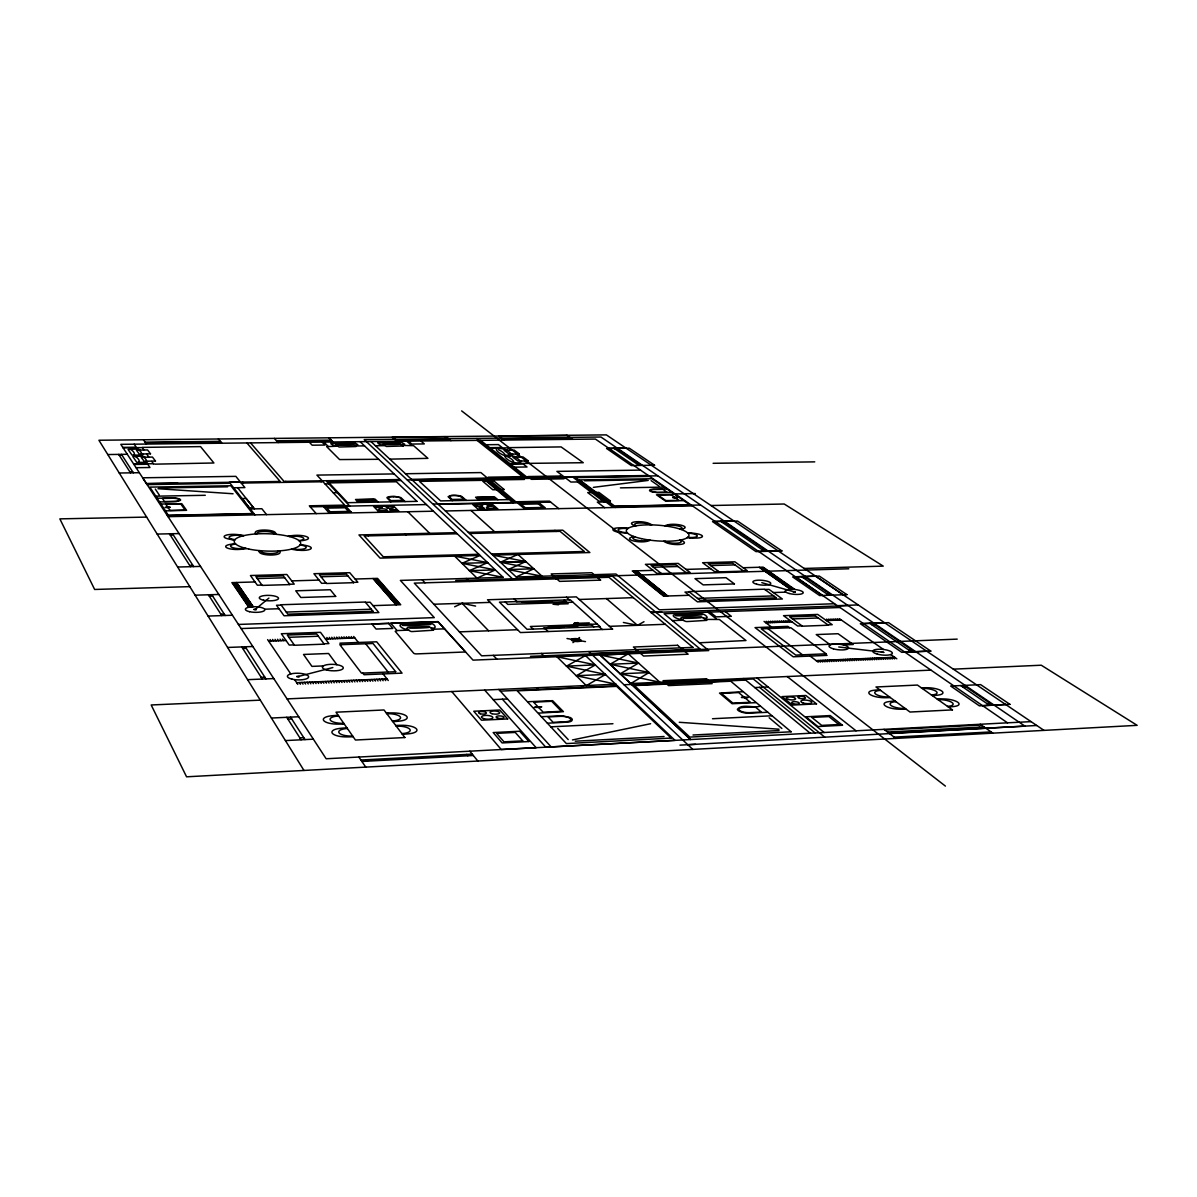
<?xml version="1.0" encoding="UTF-8"?>
<svg xmlns="http://www.w3.org/2000/svg" width="1197" height="1197" viewBox="0 0 1197 1197"><rect width="100%" height="100%" fill="white"/><g stroke="black" fill="none" stroke-linecap="round" stroke-linejoin="round"><path stroke-width="1.5" d="M486.446 498.895C491.608 500.256 483.812 497.817 487.733 498.85M143.805 449.788L142.383 447.394L200.557 446.616L213.889 462.985L155.281 464.152L153.455 463.808L151.795 461.429M533.682 702.16L551.727 701.292L561.408 711.317L543.184 712.215L533.697 702.265M750.115 702.295L732.833 703.103L721.537 693.512M721.492 693.377L738.624 692.569L750.13 702.175M538.441 707.307L536.78 706.978L538.455 707.143M255.111 609.512L268.921 598.081M538.83 707.382C524.421 707.666 550.171 705.811 538.695 707.442M744.28 697.253L748.095 697.537L741.347 697.402L744.28 697.372M572.929 642.624L579.543 637.537M649.088 672.534L630.759 683.532L620.315 673.806L649.088 672.534L610.051 664.275L628.245 653.831L659.891 682.23L620.315 673.806M930.952 670.125L630.759 683.532L690.564 739.551L600.056 654.968L638.555 663.093L620.255 673.791L600.026 654.998L628.245 653.831M586.485 685.537L605.562 674.435L566.585 666.13L585.483 655.567L708.759 650.57L664.066 613.717L840.04 607.507M566.405 666.116L556.889 656.734L595.403 664.889L576.385 675.721L615.946 684.205M623.383 622.47L637.462 625.328L644.001 621.707M185.026 510.117L169.989 510.386M166.009 504.326L180.867 504.042L185.086 510.012M454.636 606.789L462.117 603.318L475.583 606.086M370.95 441.558L516.206 576.984L533.832 568.799L500.421 562.261L517.912 554.435L542.061 576.221L508.231 569.548L525.782 561.558L500.421 562.261L525.827 561.558L492.76 555.124L589.867 552.535L562.725 530.166L468.356 532.381M456.042 532.665L358.965 534.939L380.077 558.116L480.072 555.453L461.952 563.323L495.319 569.922L477.019 578.136L454.636 556.126L487.613 562.62L469.404 570.655L503.174 577.358L360.117 441.678M356.99 499.777L373.853 499.403L375.723 500.855L358.786 501.334L356.945 499.882M658.006 494.974L671.158 494.81M168.253 507.498C176.049 506.915 158.258 507.423 168.149 507.528M167.969 507.453L166.772 507.229L168.313 507.289M486.79 498.91L487.957 499.134L486.745 498.999M477.064 497.503L493.359 497.159L495.453 498.58L478.591 498.954M366.491 501.139C370.621 501.648 363.813 500.78 367.808 501.154M298.038 676.559L332.856 667.552M579.393 623.981L574.066 623.442L577.852 622.575M558.49 604.784L553.313 604.261L557.024 603.453M572.465 739.941L650.614 723.721M593.368 487.359L648.205 480.416M937.206 699.063L938.283 698.988A31.601 9.606 6.8 0 1 943.999 698.928A11.985 3.621 6.7 0 1 957.78 702.25A11.985 3.621 6.7 0 1 954.622 706.41A31.122 9.352 6.6 0 1 949.416 706.888L948.278 706.918M905.934 709.043L904.902 709.118A31.242 9.501 6.3 0 1 899.007 709.193A12.045 3.681 6.4 0 1 885.256 705.826A12.045 3.681 6.4 0 1 888.773 701.622A31.721 9.771 6.5 0 1 894.039 701.158L895.176 701.113M890.269 697.552L889.386 697.612A30.793 9.262 6.1 0 1 883.476 697.701A11.865 3.591 6.2 0 1 869.95 694.41A11.865 3.591 6.2 0 1 873.526 690.325A31.257 9.516 6.3 0 1 878.733 689.876L879.855 689.831M353.04 736.709L351.828 736.783A33.411 11.117 2 0 1 345.2 736.888A12.883 4.324 2 0 1 332.242 733.163A12.883 4.324 2 0 1 339.379 728.464A33.905 11.461 2 0 1 345.664 727.926L346.965 727.881M921.421 687.871L922.483 687.811A31.152 9.367 6.6 0 1 928.139 687.751A11.82 3.531 6.5 0 1 941.695 690.983A11.82 3.531 6.5 0 1 938.493 695.038A30.688 9.127 6.4 0 1 933.331 695.502L932.209 695.532M344.108 723.931L342.911 724.005M395.758 725.502L397.03 725.427A33.636 11.327 2.5 0 1 403.509 725.322A12.763 4.264 2.5 0 1 416.541 729.003A12.763 4.264 2.5 0 1 409.883 733.656A33.142 10.982 2.4 0 1 403.658 734.195L402.372 734.24M386.377 713.098L387.633 713.008M687.781 744.714L1024.916 726.13L600.954 437.025L364.232 439.598L512.511 578.854L612.146 575.981L700.17 649.058L590.779 653.472M884.852 730.065L981.151 724.978M360.896 760.035L472.202 754.125M887.516 732.04L983.979 726.908M361.868 761.442L473.324 755.487M889.162 733.312L1036.662 725.502M679.971 745.133L695.592 744.295M894.069 737.143L990.996 731.921M342.985 724.005L343.075 724.005A32.947 10.803 1.9 0 1 336.372 724.095A12.703 4.204 1.9 0 1 323.639 720.474A12.703 4.204 1.9 0 1 330.716 715.911A33.441 11.132 2 0 1 336.926 715.402L338.197 715.357M693.003 735.018L779.038 730.544M575.278 741.197L664.066 736.529M1007.515 722.823L326.153 758.763L120.807 444.341L595.403 439.06L1007.515 722.823L1030.961 721.641M397.03 630.55L395.205 631.298L413.668 653.203A2.544 0.778 2.7 0 0 416.78 653.891L465.543 651.976L438.012 621.647L390.895 623.308L397.03 630.55L408.97 630.116M547.388 723.212L568.186 722.09A8.529 2.798 3.8 0 0 571.777 720.803L572.301 719.726A10.713 3.501 3.8 0 0 570.176 717.527L562.141 715.776L541.328 716.719M299.878 737.876L303.769 737.681M987.076 703.627L990.308 703.477M712.499 718.739L772.005 715.761M550.785 726.848L612.954 723.721M285.425 740.584L313.375 739.177M982.572 705.661L1005.675 704.494M538.785 713.113L563.428 711.646L552.61 700.664L528.146 701.726M755.606 702.669L732.1 703.716L719.502 693.078L742.589 691.746M760.409 706.05C754.005 708.669 742.005 703.238 737.367 709.327A10.474 3.307 5.3 0 0 739.851 711.467L742.379 712.365A8.349 2.648 5.3 0 0 747.99 713.173L767.831 712.275M493.179 699.632L507.483 698.973M271.42 718.035L298.726 716.749M287.908 719.143L291.724 718.963M963.076 687.213L966.248 687.063M287.056 698.898L615.707 684.22M953.321 669.153L1041.27 665.218L1137.15 725.337L186.567 776.808L151.181 704.973L260.243 700.155M624.041 684.759L753.287 678.968L824.763 737.157M632.54 685.178L745.701 680.091M500.346 691.133L617.487 685.851M754.783 687.572L768.1 686.958M576.251 675.721L605.383 674.45M261.215 677.382L264.866 677.233M909.241 650.36L912.309 650.225M247.584 679.672L273.784 678.564M595.298 664.904L566.465 666.116L586.216 685.537M610.051 664.275L638.555 663.093M904.812 652.111L926.717 651.198M294.612 679.627L296.676 682.679L386.975 678.849L388.277 680.509M810.145 656.076L816.174 660.624L894.653 657.288M699.332 642.789L745.985 640.53L719.397 619.492L705.557 619.403M530.466 656.345L957.211 639.123M323.355 665.921L311.938 666.385L303.514 654.46L328.591 653.487L336.866 664.709M843.316 644.914L853.192 644.51L838.065 633.722L816.234 634.575L830.299 644.809M242.737 648.475L246.283 648.34M871.715 624.669L874.693 624.55M574.066 623.442L589.298 622.889M672.43 620.6L683.502 620.211M597.213 624.071L530.391 626.495L533.039 629.083M591.483 624.864L561.887 626.016L577.822 626.031L577.208 625.462M792.504 618.924L818.254 617.981M288.881 637.298L318.372 636.235M459.439 631.866L517.568 629.727M609.438 626.345L665.263 624.295M267.604 639.617L268.637 641.128L286.038 640.5M325.509 639.048L354.836 637.971M765.915 622.799L791.95 621.842M826.379 620.555L841.341 620.001M227.595 647.457L252.836 646.5M294.208 644.884L289.225 645.063L281.325 633.737L320.497 632.33L328.891 643.582L323.953 643.762M801.975 625.836L797.636 626.001L783.541 615.677L817.731 614.435L832.214 624.699L827.905 624.864M863.306 623.532L884.568 622.724M238.383 624.445L434.287 617.622L400.382 580.41L503.174 577.358M834.563 603.737L659.338 609.812L615.931 574.021L516.206 576.984M650.689 612.191L661.687 611.817M837.287 605.667L858.144 604.934M650.809 612.55L847.91 605.637M241.061 628.56L437.982 621.677L473.01 660.131L585.438 655.567L675.018 740.359L545.802 747.197L502.381 699.198M407.713 628.664C405.394 631.058 396.252 624.879 401.608 624.4L429.918 623.413C433.868 622.545 438.611 629.742 431.414 627.812M681.796 618.819C679.761 620.674 669.632 615.512 674.539 614.764L700.829 613.837C704.285 613.133 711.302 619.388 703.821 618.026M432.716 629.263L444.536 628.844M395.579 604.201L400.187 604.051M264.672 609.198L278.991 608.734M373.015 605.637L400.786 604.739M433.868 604.246L490.172 602.39M579.213 599.473L633.378 597.677M566.136 601.896L536.6 602.256M572.929 602.226L507.782 604.395L505.299 601.971M220.832 614.181L224.228 614.076M286.278 612.071L371.265 609.243M697.522 598.41L773.681 595.897M826.962 594.011L829.85 593.921M553.313 604.261L568.201 603.767M208.098 616.066L232.427 615.243M241.405 596.585L246.118 596.435M385 592.126L389.534 591.976M241.869 597.258L246.582 597.108M385.569 592.784L390.117 592.65M242.333 597.931L247.046 597.797M386.152 593.443L390.701 593.308M242.782 598.62L247.525 598.47M386.736 594.116L391.284 593.966M650.689 585.857L654.939 585.722M779.95 581.832L784.035 581.712M243.26 599.293L247.988 599.158M387.319 594.774L391.883 594.625M651.482 586.5L655.732 586.365M780.818 582.445L784.918 582.326M243.724 599.981L248.452 599.832M387.903 595.448L392.466 595.298M652.26 587.129L656.51 586.994M781.701 583.074L785.801 582.939M244.188 600.67L248.931 600.52M388.486 596.106L393.05 595.956M653.053 587.772L657.303 587.637M782.584 583.687L786.683 583.567M244.652 601.358L249.395 601.193M389.07 596.779L393.633 596.63M653.846 588.4L658.096 588.266M783.466 584.316L787.581 584.181M245.116 602.031L249.874 601.882M389.653 597.438L394.232 597.303M654.639 589.044L658.889 588.909M784.349 584.944L788.464 584.809M245.58 602.719L250.338 602.57M390.252 598.111L394.815 597.976M655.417 589.687L659.682 589.552M785.247 585.572L789.362 585.438M246.058 603.408L250.816 603.258M390.835 598.784L395.414 598.635M656.21 590.33L660.49 590.196M786.13 586.186L790.244 586.066M246.522 604.111L251.28 603.946M391.419 599.458L396.012 599.308M657.018 590.974L661.283 590.824M787.028 586.814L791.142 586.695M247.001 604.799L251.759 604.635M392.018 600.131L396.596 599.981M657.811 591.617L662.076 591.468M787.91 587.443L792.025 587.323M247.465 605.487L252.238 605.338M392.601 600.804L397.195 600.655M658.604 592.261L662.884 592.111M788.808 588.071L792.923 587.951M247.944 606.176L252.717 606.026M281.235 605.113L276.492 605.263L284.048 615.767L378.865 612.565L370.142 602.226L365.504 602.375M393.2 601.493L397.793 601.343M659.397 592.904L663.677 592.769M689.233 591.931L684.983 592.081L697.417 601.837L782.374 598.994L768.998 589.373L764.853 589.508M789.706 588.715L793.82 588.58M248.407 606.879L253.195 606.714L236.542 582.49M393.798 602.166L398.392 602.016M660.205 593.547L664.485 593.413M794.718 589.208L790.589 589.343L759.287 567.273M394.382 602.839L398.99 602.69M660.998 594.191L665.293 594.056M394.98 603.527L399.589 603.378M661.806 594.849L666.101 594.7M662.614 595.493L666.909 595.358M663.422 596.136L689.098 595.298M773.412 592.545L785.89 592.141M232.787 583.927L237.425 583.792M374.182 579.782L378.656 579.647M233.235 584.585L237.874 584.45M374.736 580.425L379.21 580.291M189.814 586.635L94.638 589.463L59.85 518.87L146.633 517.089M233.684 585.243L238.338 585.109M375.304 581.054L379.778 580.934M804.189 568.455L883.236 566.121L784.215 504.012L711.003 505.523M234.133 585.902L238.787 585.767M261.978 585.079L257.355 585.213L250.427 575.518L286.846 574.485L294.208 584.121L289.614 584.256M326.168 583.178L321.619 583.313L313.928 573.707L349.748 572.69L357.858 582.236L353.354 582.37M375.858 581.697L380.347 581.562M636.026 574.006L640.215 573.887M661.058 573.273L656.899 573.393L645.407 564.341L678.19 563.413L690.026 572.42L685.896 572.54M718.798 571.567L714.699 571.687L702.609 562.725L734.868 561.812L747.317 570.73L743.247 570.849M763.506 570.251L767.546 570.131M234.582 586.56L239.235 586.425M376.427 582.341L380.915 582.206M636.789 574.62L640.979 574.5M764.359 570.849L768.414 570.73M235.031 587.218L239.684 587.084M376.995 582.984L381.484 582.849M455.728 580.515L848.793 568.784M637.552 575.233L641.742 575.114M765.212 571.448L769.267 571.328M235.48 587.877L240.148 587.742M377.549 583.627L382.052 583.493M638.315 575.862L642.505 575.727M766.08 572.061L770.12 571.942M235.929 588.55L240.597 588.4M378.117 584.286L382.621 584.151M639.078 576.475L643.268 576.356M766.933 572.66L770.973 572.54M236.378 589.208L241.046 589.059M378.686 584.929L383.19 584.794M639.841 577.089L644.046 576.969M767.786 573.258L771.841 573.139M236.826 589.867L241.51 589.732M379.254 585.572L383.758 585.438M640.604 577.717L644.809 577.582M768.654 573.872L772.708 573.752M237.29 590.54L241.974 590.39M379.823 586.231L384.342 586.096M641.383 578.331L645.587 578.211M769.506 574.47L773.561 574.351M237.739 591.198L242.422 591.064M380.392 586.874L384.91 586.739M642.146 578.959L646.35 578.824M770.374 575.084L774.429 574.964M238.188 591.872L242.886 591.722M380.975 587.532L385.479 587.398M642.909 579.572L647.128 579.453M771.227 575.697L775.297 575.562M238.652 592.545L243.35 592.395M381.544 588.176L386.062 588.041M643.687 580.201L647.906 580.066M772.095 576.296L776.165 576.176M239.101 593.218L243.799 593.069M382.112 588.834L386.631 588.7M644.465 580.829L648.684 580.695M772.963 576.909L777.033 576.789M195.126 595.193L218.842 594.46M239.565 593.877L244.263 593.742M382.681 589.493L387.215 589.358M773.831 577.523L777.9 577.403M645.228 581.458L649.462 581.323M240.028 594.55L244.727 594.415M383.264 590.151L387.798 590.001M646.006 582.071L650.24 581.951M774.698 578.136L778.783 578.016M209.295 596.136L212.617 596.031M803.262 577.777L806.09 577.687M240.477 595.223L245.19 595.089M383.833 590.809L388.382 590.66M646.784 582.7L651.018 582.58M775.566 578.75L779.651 578.63M240.941 595.911L245.654 595.762M384.417 591.468L388.95 591.318M647.562 583.328L651.796 583.208M776.449 579.363L780.519 579.243M648.34 583.971L652.574 583.837M777.317 579.976L781.402 579.857M649.133 584.6L653.367 584.465M778.185 580.59L782.284 580.47M649.911 585.228L654.146 585.094M779.067 581.218L783.152 581.084M469.404 570.655L495.319 569.922M508.231 569.548L533.862 568.814M257.31 578.585L284.721 577.792M320.991 576.759L347.953 575.981M653.338 567.213L678.011 566.51M710.674 565.568L734.958 564.879M231.889 582.625L255.021 581.951M291.724 580.889L319.045 580.081M355.135 579.034L377.534 578.375M632.24 570.954L653.038 570.356M686.061 569.398L710.644 568.68M743.142 567.737L763.297 567.139M232.338 583.283L236.976 583.148M373.614 579.139L378.087 579.004M633.004 571.567L637.163 571.448M760.125 567.857L764.15 567.737M633.752 572.166L637.926 572.046M760.963 568.455L765.003 568.336M634.515 572.779L638.689 572.66M761.816 569.054L765.841 568.934M635.263 573.393L639.452 573.273M762.669 569.652L766.693 569.533M478.83 554.286L383.309 556.8L364.202 535.972L457.209 533.772M491.488 553.942L584.375 551.488L560.061 531.348L469.553 533.488M189.68 565.433L192.867 565.343M762.684 550.036L765.437 549.962M177.635 567.034L200.527 566.405M758.449 551.323L778.05 550.8M461.952 563.323L487.613 562.62M170.183 534.939L173.266 534.864M722.195 522.311L724.843 522.251M337.24 446.197L326.646 446.631L339.604 459.573L378.686 459.289M157.181 534.071L179.086 533.578M714.998 521.398L733.881 520.964M433.568 504.057L549.977 501.738M602.794 500.974L606.55 500.9M310.247 506.84L426.416 504.565M438.282 504.326L550.665 502.127M250.263 508.964L261.844 508.725L266.587 514.635M166.218 510.88L186.582 510.311L181.794 503.683L161.67 504.027M607.867 501.887L597.318 502.097L604.694 507.708M683.188 500.645L665.337 500.945L656.48 494.81L674.061 494.331M167.326 515.578L254.078 513.812M613.986 506.481L691.043 504.91M614.241 506.825L700.454 505.014M168.029 516.655L433.419 511.209M445.404 510.969L692.479 505.897M333.215 492.715L337.165 492.64M155.864 496.186L205.285 495.289M157.211 498.236L173.924 497.967A6.598 1.601 1.4 0 1 178.039 498.506L179.625 499.044A8.274 2.02 1.4 0 1 180.493 500.316L176.408 501.588L159.665 501.947M666.879 488.975L652.305 489.274A6.12 1.436 4.2 0 0 649.836 489.902L649.537 490.441A7.676 1.796 4.2 0 0 651.198 491.623L657.078 492.625L671.831 492.401M653.951 489.498L662.914 489.334L667.043 492.206L658.051 492.371A5.536 1.302 4.2 0 1 651.303 491.159L650.884 490.875A5.536 1.302 4.2 0 1 653.951 489.498M591.138 492.176L594.849 492.117M672.968 493.972L695.292 493.553M345.694 506.136L349.704 506.062L326.871 481.688L401.01 480.476M233.639 487.778L244.876 487.583L240.477 482.107L229.345 482.301L254.916 514.875M240.462 482.107L235.854 476.361L142.652 477.798L146.468 483.633L280.173 481.463L246.881 442.935M400.022 479.533L284.048 481.403L250.532 442.89M648.34 475.493L411.484 479.339L412.471 480.266L484.92 479.099L513.139 502.86M407.369 479.952L657.677 475.837M147.111 484.62L230.093 483.259M241.255 483.079L322.981 481.748L344.736 505.119L309.35 505.807L316.203 513.618M565.313 477.783L488.645 479.039L515.802 501.782L549.423 501.124L558.79 508.635M575.533 477.618L649.657 476.406M325.03 483.917L328.936 483.857M487.418 481.209L491.174 481.149M158.722 487.987L227.61 486.805M584.6 480.79L646.215 479.773M581.203 481.882L570.924 482.047L556.904 471.394L640.5 470.107M620.405 487.867L664.155 487.089M129.904 471.902L132.717 471.857M637.657 464.436L640.111 464.406M119.251 473.01L139.331 472.71M514.336 467.159L527.024 466.98L523.044 463.867L510.416 464.047M394.112 473.922L316.921 475.104L322.202 480.79M405.469 473.743L480.88 472.576L487.493 478.112M146.468 483.633L177.71 483.154M392.796 721.582L394.097 721.537A32.678 10.683 2.3 0 0 400.217 721.013A12.583 4.145 2.4 0 0 406.83 716.509A12.583 4.145 2.4 0 0 394.022 712.933A33.157 10.997 2.4 0 0 387.619 713.008M389.818 459.139L427.913 458.346L413.593 445.658L402.476 445.434M133.645 463.987L153.351 463.718M133.944 464.451L147.77 464.256L149.954 467.503L136.069 467.698M509.862 463.598L583.268 462.715L561.109 446.915L507.902 447.663L510.655 449.967M713.113 463.299L814.738 461.862M122.797 447.379L136.263 447.229L134.199 444.192M123.082 447.828L142.308 447.603M336.387 445.344C334.965 446.9 327.918 442.935 332.018 442.83L354.477 442.621L357.828 444.745L354.596 445.134M383.564 444.805C382.082 446.227 374.975 442.441 379.03 442.306L401.219 442.082L404.721 444.252L401.534 444.596M355.464 445.987L364.546 445.883M375.454 445.748L384.476 445.643M486.132 444.73L498.401 444.581L502.142 447.513L489.797 447.663M490.336 448.082L507.947 447.858M107.775 454.546L127.301 454.291M608.854 448.321L625.971 448.112M119.296 455.294L122.034 455.264M615.213 449.084L617.622 449.055M566.989 435.409L498.655 436.127L502.77 439.299L571.418 438.536M145.091 442.172L220.338 441.349M276.492 440.735L331.18 440.137M145.51 442.77L220.832 441.932M277.031 441.319L331.778 440.72M396.387 440.017L449.444 439.434M502.381 438.85L570.984 438.102M675.303 497.713L672.744 497.578L677.861 497.488L674.794 497.593M157.989 488.705L233.056 493.763M679.253 722.285L778.993 729.197M838.738 646.979L882.548 652.2M538.066 706.843L538.859 707.128M744.684 697.686L743.906 697.402M567.004 638.525L585.498 641.622M761.816 582.67L794.195 591.872M665.846 500.585L679.028 500.376L671.203 494.825M1044.008 730.379L606.37 434.885L98.902 440.242L303.963 770.449M843.257 594.804L815.606 576.131L795.407 576.745L822.638 595.493M616.395 448.232L641.383 465.289M723.317 521.204L767.082 551.099M804.309 576.475L831.72 595.193M872.673 623.173L914.478 651.707M963.899 685.447L992.762 705.153M614.001 448.262L638.929 465.319M720.669 521.264L764.344 551.174M801.481 576.565L828.833 595.283M869.695 623.293L911.396 651.841M960.727 685.597L989.515 705.317M651.138 480.64L659.173 486.221M839.381 618.64L883.491 649.477M890.748 654.564L896.822 658.784M837.257 618.714L839.202 620.091M892.453 657.377L894.608 658.889M835.132 618.789L837.077 620.166M890.239 657.467L892.378 658.978M657.991 495.079L665.727 500.526M832.992 618.879L834.937 620.241M888.009 657.572L890.164 659.083M830.853 618.954L832.798 620.315M885.795 657.662L887.935 659.173M980.223 724.26L992.837 733.163M828.728 619.029L830.658 620.405M883.566 657.752L885.705 659.263M567.019 435.289L572.69 439.314M826.588 619.118L828.519 620.48M881.336 657.856L883.476 659.367M979.221 727.163L980.986 728.404M879.107 657.946L881.246 659.457M566.794 437.578L567.587 438.132M876.877 658.036L879.017 659.547M874.648 658.141L876.773 659.652M872.418 658.23L874.543 659.742M870.189 658.335L872.299 659.846M867.96 658.425L870.069 659.936M865.715 658.515L867.825 660.026M863.486 658.619L865.581 660.131M861.242 658.709L863.351 660.22M858.997 658.799L861.107 660.325M856.768 658.904L858.862 660.415M854.523 658.993L856.618 660.52M852.279 659.098L854.359 660.609M850.035 659.188L852.114 660.699M847.775 659.278L849.87 660.804M845.531 659.382L847.611 660.894M843.287 659.472L845.351 660.998M787.895 620.54L789.781 621.916M841.027 659.577L843.107 661.088M785.741 620.615L787.611 621.991M838.783 659.667L840.848 661.193M783.571 620.689L785.441 622.081M836.523 659.756L838.588 661.283M781.417 620.779L783.287 622.156M834.264 659.861L836.329 661.387M789.751 627.767L787.85 626.375L755.038 627.602L793.177 656.794L827.037 655.372L825.002 653.876M779.247 620.854L781.117 622.231M832.005 659.951L834.07 661.477M777.077 620.929L778.948 622.32M829.76 660.056L831.81 661.582M774.908 621.019L776.778 622.395M827.486 660.145L829.536 661.672M772.738 621.093L774.594 622.485M825.227 660.25L827.277 661.776M770.569 621.168L772.424 622.56M822.967 660.34L825.017 661.866M768.399 621.258L770.255 622.635M820.708 660.445L822.743 661.971M574.306 476.705L615.333 507.483M573.558 477.723L612.265 506.72M766.23 621.333L768.07 622.724M818.434 660.535L820.469 662.061M764.06 621.408L771.481 626.989M816.174 660.624L818.209 662.165M577.538 481.942L604.111 501.962M767.876 628.605L802.514 654.804M562.141 476.9L563.353 477.812M892.393 731.786L894.054 733.043M883.999 729.347L895.805 738.414M498.7 436.022L503.967 440.077M725.187 611.562L731.352 616.32L716.09 616.859L710.001 612.086M461.653 410.9L945.406 786.1M516.131 454.217L519.453 456.805M525.049 461.144L527.877 463.344M507.124 450.012C482.196 442.681 507.633 462.281 512.585 454.262M515.892 456.85C490.77 449.518 516.356 469.269 521.458 461.204M707.831 612.176L716.524 619.014M787.192 676.544L856.064 730.813M480.581 440.331L527.279 477.468M476.855 438.536L525.603 477.259M477.094 440.376L523.583 477.528M636.415 570.834L667.702 596.001M756.938 677.906L824.149 732.504M759.541 687.362L815.202 732.968M743.741 678.49L810.219 733.237M445.987 436.576L450.925 440.661M554.899 530.391L556.216 531.468M489.349 478.082L490.471 479.009M486.446 479.144L513.423 501.678M769.177 717.766L781.88 728.479M595.253 574.635L598.754 577.597M681.916 647.846L686.21 651.482M497.877 499.658L494.451 496.875L475.568 497.234L478.576 500.017M606.4 598.575L637.462 625.328M420.925 441.005L424.292 443.907L411.813 444.057L408.506 441.139M518.81 531.229L520.067 532.321M477.005 497.608L478.486 498.91M406.726 441.154L411.454 445.329M552.73 575.892L556.081 578.884M635.667 649.702L639.797 653.367M466.336 500.406L461.683 496.411A6.314 1.526 3.1 0 0 458.421 495.573L455.967 495.334A7.915 1.915 3.1 0 0 451.209 495.408L448.082 496.665L452.331 500.675M461.114 496.785L463.852 499.224L452.137 499.448L449.444 497.009A5.716 1.377 3 0 1 453.229 495.573L454.396 495.558A5.716 1.377 3.1 0 1 461.129 496.785M393.17 437.129L397.778 441.259M664.889 682.021L666.714 683.652M470.96 510.446L494.645 531.767M566.435 597.213L569.383 599.862M599.143 626.659L602.3 629.517M564.296 600.026L566.944 602.42M590.854 624.31L593.907 626.854M552.086 602.286L521.892 602.106M537.423 602.151L516.057 601.612M588.789 651.602L692.839 749.457M548.705 627.767L548.091 627.198L564.101 627.198L543.468 628.036L544.141 628.679M514.171 598.904L516.954 601.582M545.069 628.649L548.061 631.522M405.095 501.588L400.786 497.548L395.085 496.456A7.99 1.945 2.7 0 0 390.252 496.546L388.367 496.875A6.374 1.541 2.7 0 0 386.945 497.802L390.865 501.857M407.773 511.732L429.648 533.278M581.323 685.746L582.999 687.407M328.846 437.818L333.035 441.977M541.328 653.427L545.114 657.198M466.172 578.465L469.209 581.488M323.908 442.082L328.098 446.301M322.083 442.097L325.015 445.06L312.193 445.194L309.32 442.247M378.013 501.947L375.035 499.119L355.539 499.493L358.083 502.336M404.93 533.862L406.022 534.984M462.117 603.318L488.615 630.789M536.645 687.751L538.246 689.427M493.284 655.358L496.875 659.158M422.137 579.767L424.995 582.819M557.727 728.419L568.216 739.581M320.287 480.82L321.17 481.778M367.359 534.745L368.407 535.867M274.352 438.386L278.198 442.591M498.805 689.442L551.159 746.913M484.65 690.085L536.136 747.691L501.259 749.531L451.778 691.552M373.06 578.51L396.177 604.874M285.709 481.374L286.547 482.346M278.198 481.508L279.021 482.466M218.393 438.985L221.879 443.219M469.808 751.192L477.842 761.038M466.725 754.409L467.832 755.786M242.617 482.077L243.395 483.049M365.684 643.762L388.112 672.026M237.649 487.718L254.407 508.875M383.07 673.926L386.975 678.849M353.684 636.475L358.367 642.475M351.245 636.565L352.412 638.061M384.417 678.968L385.718 680.614M348.821 636.654L349.973 638.151M381.873 679.073L383.16 680.734M346.382 636.744L347.534 638.24M379.314 679.178L380.601 680.839M343.943 636.834L345.095 638.33M376.756 679.283L378.043 680.943M341.504 636.924L342.656 638.42M374.197 679.402L375.469 681.063M339.065 637.013L340.202 638.51M371.639 679.507L372.91 681.168M336.626 637.103L337.763 638.6M369.08 679.612L370.352 681.273M341.13 644.689L339.963 643.163L376.696 641.801L402.042 673.133L364.008 674.719L362.751 673.088M334.172 637.178L335.31 638.689M366.506 679.716L367.778 681.377M331.734 637.268L332.871 638.779M363.948 679.836L365.205 681.497M329.28 637.358L330.417 638.869M361.389 679.941L362.631 681.602M326.841 637.447L327.963 638.959M358.816 680.046L360.058 681.706M356.242 680.15L357.484 681.826M353.669 680.27L354.911 681.931M351.095 680.375L352.337 682.036M348.522 680.48L349.748 682.155M345.948 680.584L347.175 682.26M343.374 680.704L344.586 682.365M340.786 680.809L342.013 682.485M338.212 680.913L339.424 682.589M335.624 681.033L336.836 682.694M333.035 681.138L334.247 682.814M330.447 681.243L331.644 682.918M327.858 681.362L329.055 683.038M325.27 681.467L326.452 683.143M322.681 681.572L323.863 683.248M320.078 681.692L321.26 683.367M317.489 681.796L318.656 683.472M314.886 681.901L316.053 683.577M366.536 759.736L367.509 761.142M143.431 439.778L146.408 444.057M282.507 639.078L283.554 640.59M312.282 682.021L313.449 683.696M280.023 639.168L281.071 640.679M309.694 682.125L310.846 683.801M358.831 757.043L365.758 767.097M277.539 639.258L278.587 640.769M307.09 682.23L308.242 683.921M146.842 454.217L148.682 456.895M275.056 639.348L276.103 640.859M304.472 682.35L305.624 684.026M272.572 639.437L273.604 640.949M301.868 682.455L303.021 684.145M270.088 639.527L271.12 641.038M299.265 682.559L300.402 684.25M139.959 449.833L137.79 448.98L128.079 449.414L131.954 455.055L142.144 455.159L142.967 454.262M144.792 456.955L142.593 456.072L132.777 456.521L136.742 462.311L147.051 462.401L147.859 461.488M268.637 641.128L290.781 673.941M296.647 682.679L297.784 684.355M165.964 504.416L169.914 510.326M155.296 489.049L159.321 495.094M121.466 454.366L133.316 472.8M172.518 533.727L193.675 566.6M211.749 594.67L225.141 615.497M245.28 646.784L265.943 678.894M290.557 717.138L305.011 739.596M118.727 454.411L130.503 472.845M169.465 533.802L190.473 566.675M208.428 594.774L221.744 615.602M241.749 646.919L262.278 679.043M286.726 717.317L301.09 739.791M498.461 449.683A56.723 12.703 3 0 1 504.954 454.8M506.66 450.446A50.094 11.207 3.1 0 1 511.014 453.858M507.139 456.521A57.351 13.002 3.1 0 1 513.767 461.758M515.428 457.299A50.663 11.461 3.2 0 1 519.887 460.77M401.175 442.651A55.032 11.895 2.7 0 1 379.673 442.89M399.484 444.371A48.942 10.638 2.7 0 1 385.105 444.536M130.787 449.503A60.134 13.541 1 0 1 134.318 454.815M139.166 450.281A53.057 11.955 1.1 0 1 141.56 453.828M135.515 456.611A60.823 13.87 1 0 1 139.136 462.057M143.984 457.419A53.67 12.239 1.1 0 1 146.438 461.04M354.387 443.174A55.451 12.03 2.4 0 1 332.616 443.429M352.531 444.925A49.316 10.758 2.5 0 1 337.973 445.089M232.218 539.682A26.199 6.748 1.7 0 1 227.819 538.815A10.085 2.603 1.6 0 1 225.231 535.523A10.085 2.603 1.6 0 1 236.931 534.52A26.543 6.913 1.6 0 1 241.764 535.149A10.399 2.693 1.6 0 1 243.919 535.598M689.861 537.857A24.853 6.18 4.5 0 0 694.799 538.096A9.561 2.394 4.5 0 0 702.489 536.331A9.561 2.394 4.5 0 0 694.933 533.413A25.152 6.329 4.5 0 0 690.041 532.919A9.86 2.469 4.5 0 0 687.587 532.815M625.717 528.072A25.092 6.314 4.1 0 0 620.824 527.817A9.531 2.394 4.1 0 0 612.879 529.568A9.531 2.394 4.1 0 0 620.136 532.47A24.793 6.165 4.1 0 0 625.043 532.964A9.83 2.469 4.1 0 0 627.512 533.069M234.687 539.982A10.399 2.693 1.6 0 1 232.203 539.682M234.941 539.638A8.843 2.289 1.6 0 1 230.063 536.301A8.843 2.289 1.6 0 1 242.976 535.822M246.358 548.495A10.534 2.768 1.6 0 1 244.308 548.899A26.603 6.943 1.6 0 1 239.595 549.408A10.234 2.678 1.6 0 1 227.28 548.031A10.234 2.678 1.6 0 1 228.792 544.695A26.843 7.077 1.7 0 1 232.936 543.947A10.534 2.768 1.6 0 1 235.33 543.707M245.31 548.241A8.963 2.349 1.6 0 1 231.964 547.373A8.963 2.349 1.6 0 1 235.719 544.066M278.273 550.949A8.978 2.379 1.8 0 1 269.983 553.538A8.978 2.379 1.8 0 1 260.512 550.695M275.639 534.251A10.294 2.648 1.8 0 0 275.804 533.578A26.154 6.733 1.7 0 0 274.981 532.246A9.965 2.559 1.8 0 0 264.776 530.047A9.965 2.559 1.8 0 0 255.485 531.962A26.05 6.703 1.9 0 0 255.245 533.278A10.294 2.648 1.8 0 0 255.724 533.952M256.996 533.877A8.753 2.259 1.8 0 1 265.091 531.438A8.753 2.259 1.8 0 1 274.322 534.131M289.225 536.51A8.783 2.274 2 0 1 302.317 537.363A8.783 2.274 2 0 1 298.936 540.565M259.165 550.575A10.578 2.798 1.8 0 0 258.971 551.278A26.753 7.077 1.9 0 0 259.794 552.7A10.264 2.723 1.8 0 0 270.327 555.019A10.264 2.723 1.8 0 0 279.874 552.969A26.858 7.092 1.7 0 0 280.068 551.563A10.578 2.798 1.8 0 0 279.559 550.859M299.34 540.924A10.324 2.678 2 0 0 301.689 540.685A26.065 6.718 2 0 0 305.669 539.952A10.01 2.589 2 0 0 306.791 536.735A10.01 2.589 2 0 0 294.701 535.388A26.304 6.853 2.1 0 0 290.138 535.867A10.324 2.678 2 0 0 288.178 536.256M681.063 529.433A9.741 2.409 4.4 0 0 682.589 529.059A24.628 6.075 4.3 0 0 684.639 528.116A9.441 2.334 4.4 0 0 680.569 525.049A9.441 2.334 4.4 0 0 668.809 524.63A24.793 6.15 4.4 0 0 665.891 525.393A9.741 2.409 4.4 0 0 664.904 525.872M666.145 526.052A8.289 2.05 4.4 0 1 677.966 525.947A8.289 2.05 4.4 0 1 680.195 529.149M689.876 537.857A9.86 2.469 4.5 0 1 687.392 537.588M687.931 533.144A8.379 2.095 4.5 0 1 697.327 535.942A8.379 2.095 4.5 0 1 687.766 537.303M663.722 541.194A9.965 2.529 4.4 0 0 664.664 541.852A25.197 6.359 4.5 0 0 667.507 543.109A9.666 2.454 4.4 0 0 679.537 544.515A9.666 2.454 4.4 0 0 684.026 541.942A25.332 6.434 4.3 0 0 682.021 540.64A9.965 2.529 4.4 0 0 680.524 540.012M679.627 540.191A8.469 2.14 4.4 0 1 676.978 543.169A8.469 2.14 4.4 0 1 665.008 541.209M650.21 540.176A9.95 2.514 4.2 0 1 649.178 540.685A25.137 6.344 4.1 0 1 646.156 541.493A9.666 2.454 4.2 0 1 634.051 541.074A9.666 2.454 4.2 0 1 630.086 537.872A25.317 6.434 4.3 0 1 632.27 536.884A9.95 2.514 4.2 0 1 633.856 536.495M648.954 539.997A8.454 2.14 4.2 0 1 636.804 540.131A8.454 2.14 4.2 0 1 634.709 536.795M635.158 525.977A9.741 2.409 4.2 0 1 633.737 525.378A24.613 6.075 4.2 0 1 631.866 524.136A9.426 2.334 4.2 0 1 636.415 521.727A9.426 2.334 4.2 0 1 648.086 523.074A24.733 6.15 4.1 0 1 650.824 524.256A9.741 2.409 4.2 0 1 651.707 524.885M636.071 525.827A8.274 2.05 4.2 0 1 638.824 522.999A8.274 2.05 4.2 0 1 650.465 524.87M625.717 528.072A9.83 2.469 4.1 0 1 628.156 528.326M627.198 532.725A8.364 2.095 4.1 0 1 618.026 529.957A8.364 2.095 4.1 0 1 627.752 528.61M937.999 699.632A10.519 3.187 6.7 0 1 952.034 702.534A10.519 3.187 6.7 0 1 947.47 706.35M922.199 688.425A10.369 3.097 6.5 0 1 936.009 691.268A10.369 3.097 6.5 0 1 931.416 694.963M905.141 708.459A10.549 3.232 6.4 0 1 891.107 705.542A10.549 3.232 6.4 0 1 895.954 701.696M889.566 696.983A10.399 3.142 6.2 0 1 875.74 694.14A10.399 3.142 6.2 0 1 880.603 690.4M352.666 736.05A11.282 3.786 2 0 1 339.05 732.833A11.282 3.786 2 0 1 347.399 728.524M396.237 726.13A11.192 3.741 2.4 0 1 409.868 729.332A11.192 3.741 2.4 0 1 401.878 733.596M386.84 713.711A11.042 3.636 2.4 0 1 400.247 716.823A11.042 3.636 2.4 0 1 392.317 720.953M291.47 549.139A10.459 2.753 2 0 0 293.699 549.588A26.364 6.883 2.1 0 0 298.637 550.231A10.145 2.663 2 0 0 310.277 549.199A10.145 2.663 2 0 0 307.3 545.802A26.693 7.047 2 0 0 302.841 544.934A10.459 2.753 2 0 0 300.342 544.635M300.118 544.979A8.888 2.334 2 0 1 305.325 548.391A8.888 2.334 2 0 1 292.397 548.899M428.691 627.482A64.339 18.434 2.6 0 1 409.733 628.171M430.815 624.415A72.254 20.558 2.6 0 1 402.461 625.418M701.128 617.712A62.049 17.147 4.5 0 1 683.517 618.34M702.026 614.794A69.665 19.152 4.4 0 1 675.707 615.722M343.748 723.302A11.132 3.681 2 0 1 330.357 720.16A11.132 3.681 2 0 1 338.631 715.986M335.923 444.82L339.065 447.005L355.973 446.541L352.801 444.371L335.983 444.745M299.37 676.574L296.721 676.529L299.37 676.574M528.206 460.785L523.029 456.955L512.84 457.209L517.972 461.04L528.131 460.905M519.259 453.858L514.186 450.117L504.117 450.326L509.129 454.112L519.184 453.977M491.997 505.418C485.458 507.827 485.518 502.336 491.997 505.418M256.338 609.542L253.899 609.453L256.338 609.542M484.037 508.216C477.513 510.67 477.573 505.089 484.037 508.216M706.619 620.375L687.452 621.542C685.193 622.245 677.861 617.622 682.335 617.383L701.262 616.814L706.619 620.375M433.479 630.221L412.636 631.522C410.137 632.48 404.257 627.019 408.85 627.153L429.184 626.54L433.479 630.221M883.775 652.335L881.336 652.036L883.67 652.44M155.475 461.01L144.179 461.324L141.231 457.374L152.453 457.059L155.46 461.054M395.998 509.997L389.998 509.698L395.998 509.997M150.493 453.798L139.316 454.097L136.443 450.237L147.545 449.937L150.493 453.798M403.03 445.987L386.347 446.451L383.07 444.282L399.708 443.833L403.015 446.032M382.202 507.603L376.202 507.304L382.202 507.603M795.302 592.021L793.072 591.812L795.317 591.961M366.776 501.184L367.913 501.423L366.851 501.169M522.73 740.868L503.982 741.841L496.665 733.357L515.264 732.429L522.73 740.868M838.902 724.514L821.711 725.397L811.835 717.422L828.893 716.569L838.902 724.514M528.909 741.542L502.112 742.933L493.194 732.564L519.722 731.232L528.909 741.542M842.479 725.277L817.895 726.549L805.865 716.794L830.224 715.567L842.479 725.277M671.143 738.085L566.376 743.591L517.254 690.849L616.635 686.36L671.143 738.085M791.142 731.786L689.831 737.098L634.44 685.567L730.739 681.228L791.142 731.786M565.882 721.731L553.149 722.36L548.031 716.943L560.705 716.315A7.721 2.529 3.8 0 1 569.937 718.395L570.475 718.948A7.721 2.529 3.8 0 1 565.897 721.731M1009.909 704.33L979.37 705.856L950.657 686.031L980.627 684.624L1009.909 704.33M404.87 737.547L355.449 740.03L335.998 712.2L384.013 709.971L404.87 737.547M952.468 709.896L910.004 712.035L875.98 686.988L917.441 685.058L952.468 709.896M755.142 706.843L743.128 707.427A7.556 2.394 5.3 0 0 739.297 710.09L739.881 710.614A7.556 2.394 5.3 0 0 749.262 712.664L761.337 712.05L755.142 706.843M507.693 718.933L481.478 720.205L473.773 711.242L499.748 710.016L507.693 718.933M816.519 703.896L792.444 705.063L782.015 696.609L805.895 695.487L816.519 703.896M706.454 678.759L663.093 680.689L668.554 685.597L712.14 683.622L706.454 678.759M395.683 671.712L361.464 673.133L339.888 644.734L373.03 643.492L395.683 671.712M826.139 653.816L795.736 655.088L761.277 628.844L790.843 627.722L826.139 653.816M930.802 651.093L901.73 652.305L860.329 623.712L888.533 622.649L930.802 651.093M677.547 645.273L633.408 647.023L643.567 656.046L688.125 654.22L677.547 645.273M692.928 647.382L481.643 655.821L414.297 583.134L608.944 577.298L692.928 647.382M815.381 615.946L789.691 616.874L802.454 626.196L828.399 625.208L815.381 615.946M600.041 626.63L527.024 629.308L499.463 602.151L570.266 599.832L600.041 626.63M612.565 629.128L520.411 632.555L487.538 599.772L576.326 596.884L612.565 629.128M324.237 644.151L294.477 645.258L287.295 635.053L316.711 633.991L324.237 644.151M388.531 623.383L371.893 623.966L376.053 629.038L392.796 628.44L388.531 623.383M846.907 594.64L819.646 595.552L792.653 576.924L819.347 576.101L846.907 594.64M373.015 611.323L287.819 614.181L280.981 604.754L365.22 602.031L373.015 611.323M776.374 597.842L700.036 600.385L688.829 591.617L764.404 589.193L776.374 597.842M335.669 596.405L300.836 597.498L295.764 590.809L330.297 589.747L335.669 596.405M734.419 583.912L703.148 584.884L694.978 578.645L726.025 577.702L734.419 583.912M289.869 584.585L262.218 585.408L255.919 576.67L283.27 575.877L289.869 584.585M353.624 582.685L326.437 583.508L319.449 574.844L346.352 574.081L353.624 582.685M686.3 572.839L661.447 573.572L651.048 565.418L675.662 564.715L686.3 572.839M743.681 571.149L719.202 571.882L708.25 563.787L732.489 563.099L743.681 571.149M600.55 580.141L559.583 581.383L551.189 573.932L591.797 572.735L600.55 580.141M781.925 550.919L755.995 551.608L712.544 521.608L737.532 521.039L781.925 550.919M253.555 507.812L249.41 507.887L242.123 498.595L246.208 498.521L253.555 507.812M610.395 500.974L599.098 501.199L587.712 492.58L598.874 492.371L610.395 500.974M539.099 502.875L517.972 503.309L524.062 508.381L545.338 507.932L539.099 502.875M492.102 504.042L472.65 504.431L478.441 509.548L498.027 509.129L492.102 504.042M538.411 503.922L521.114 504.281L525.393 507.827L542.78 507.453L538.411 503.922M252.627 513.558L168.343 515.279L149.864 487.119L230.856 485.758L252.627 513.558M348.492 511.418L330.148 511.777L326.886 508.112L345.14 507.767L348.492 511.418M689.667 504.655L614.734 506.181L579.692 479.922L652.036 478.725L689.667 504.655M351.005 511.897L328.577 512.346L323.938 507.109L346.202 506.69L351.005 511.897M398.706 511.164L378.566 511.568L373.569 506.376L393.574 506.002L398.706 511.164M504.161 489.543L492.79 489.753L482.87 481.344L494.107 481.149L504.161 489.543M172.607 498.251L162.403 498.446L164.483 501.558L174.732 501.363A5.97 1.451 1.4 0 0 179.326 499.852L179.131 499.538A5.97 1.451 1.4 0 0 172.607 498.251M393.469 496.68L392.272 496.71A5.761 1.406 2.7 0 0 388.292 498.147L390.791 500.615L402.701 500.391L400.172 497.922A5.761 1.392 2.7 0 0 393.469 496.68M416.93 501.363L347.684 502.695L329.055 482.885L396.416 481.763L416.93 501.363M508.186 499.613L440.616 500.9L419.489 481.374L485.264 480.296L508.186 499.613M520.875 476.675L488.226 477.199L491.578 479.997L524.346 479.458L520.875 476.675M560.316 476.032L528.012 476.556L531.528 479.339L563.952 478.8L560.316 476.032M654.579 465.229L631.328 465.573L606.58 448.486L629.278 448.202L654.579 465.229M445.149 436.696L392.242 437.264L395.833 440.481L448.995 439.898L445.149 436.696M248.707 549.034A33.262 8.678 1.8 0 0 300.597 544.051A33.262 8.678 1.8 0 0 253.046 534.176A33.262 8.678 1.8 0 0 248.707 549.034M641.472 538.65A31.391 7.855 4.3 0 0 688.963 535.373A31.391 7.855 4.3 0 0 642.535 525.079A31.391 7.855 4.3 0 0 641.472 538.65M380.437 510.715A4.354 1.077 2.6 0 0 387.095 510.117A4.354 1.077 2.6 0 0 380.676 508.86A4.354 1.077 2.6 0 0 380.437 510.715M387.963 508.141A3.726 0.913 2.7 0 0 393.633 507.633A3.726 0.913 2.7 0 0 388.157 506.57A3.726 0.913 2.7 0 0 387.963 508.141M488.301 508.441A4.294 1.047 3.3 0 0 495.004 508.022A4.294 1.047 3.3 0 0 488.9 506.66A4.294 1.047 3.3 0 0 488.301 508.441M476.945 506.301A3.666 0.898 3.2 0 0 482.705 505.942A3.666 0.898 3.2 0 0 477.498 504.79A3.666 0.898 3.2 0 0 476.945 506.301M799.626 698.39A3.8 1.167 5.6 0 0 805.491 698.001A3.8 1.167 5.6 0 0 800.03 696.385A3.8 1.167 5.6 0 0 799.626 698.39M788.329 699.407A4.728 1.466 5.6 0 0 795.631 698.928A4.728 1.466 5.6 0 0 788.853 696.908A4.728 1.466 5.6 0 0 788.329 699.407M803.292 703.028A5.536 1.721 5.7 0 0 811.805 702.459A5.536 1.721 5.7 0 0 803.845 700.095A5.536 1.721 5.7 0 0 803.292 703.028M793.387 703.701A3.83 1.197 5.6 0 0 799.297 703.297A3.83 1.197 5.6 0 0 793.806 701.666A3.83 1.197 5.6 0 0 793.387 703.701M480.206 713.771A3.95 1.287 3.2 0 0 486.386 713.128A3.95 1.287 3.2 0 0 480.805 711.572A3.95 1.287 3.2 0 0 480.206 713.771M492.087 713.726A4.893 1.601 3.3 0 0 499.733 712.933A4.893 1.601 3.3 0 0 492.775 711.003A4.893 1.601 3.3 0 0 492.087 713.726M483.872 718.679A5.746 1.885 3.2 0 0 492.865 717.736A5.746 1.885 3.2 0 0 484.71 715.462A5.746 1.885 3.2 0 0 483.872 718.679M497.772 718.155A3.965 1.302 3.3 0 0 503.967 717.512A3.965 1.302 3.3 0 0 498.326 715.941A3.965 1.302 3.3 0 0 497.772 718.155M573.528 641.128A4.923 1.451 3.9 0 0 581.144 640.47A4.923 1.451 3.9 0 0 574.051 638.629A4.923 1.451 3.9 0 0 573.528 641.128M756.728 584.226A8.963 2.379 5 0 0 770.733 583.597A8.963 2.379 5 0 0 758.015 580.201A8.963 2.379 5 0 0 756.728 584.226M789.137 593.473A9.067 2.424 5.2 0 0 803.217 592.829A9.067 2.424 5.2 0 0 790.244 589.358A9.067 2.424 5.2 0 0 789.137 593.473M327.11 670.096A10.444 3.232 2 0 0 343.285 668.091A10.444 3.232 2 0 0 328.173 664.53A10.444 3.232 2 0 0 327.11 670.096M292.083 679.163A10.608 3.322 1.7 0 0 308.617 677.083A10.608 3.322 1.7 0 0 293.415 673.447A10.608 3.322 1.7 0 0 292.083 679.163M833.441 648.864A9.785 2.813 5.7 0 0 848.478 648.026A9.785 2.813 5.7 0 0 834.324 644.061A9.785 2.813 5.7 0 0 833.441 648.864M877.356 654.116A9.845 2.828 6 0 0 892.349 653.263A9.845 2.828 6 0 0 877.955 649.253A9.845 2.828 6 0 0 877.356 654.116M263.445 600.176A9.606 2.708 1.7 0 0 278.497 598.575A9.606 2.708 1.7 0 0 264.836 595.522A9.606 2.708 1.7 0 0 263.445 600.176M249.485 611.682A9.771 2.813 1.6 0 0 264.836 610.021A9.771 2.813 1.6 0 0 250.996 606.879A9.771 2.813 1.6 0 0 249.485 611.682"/></g></svg>
